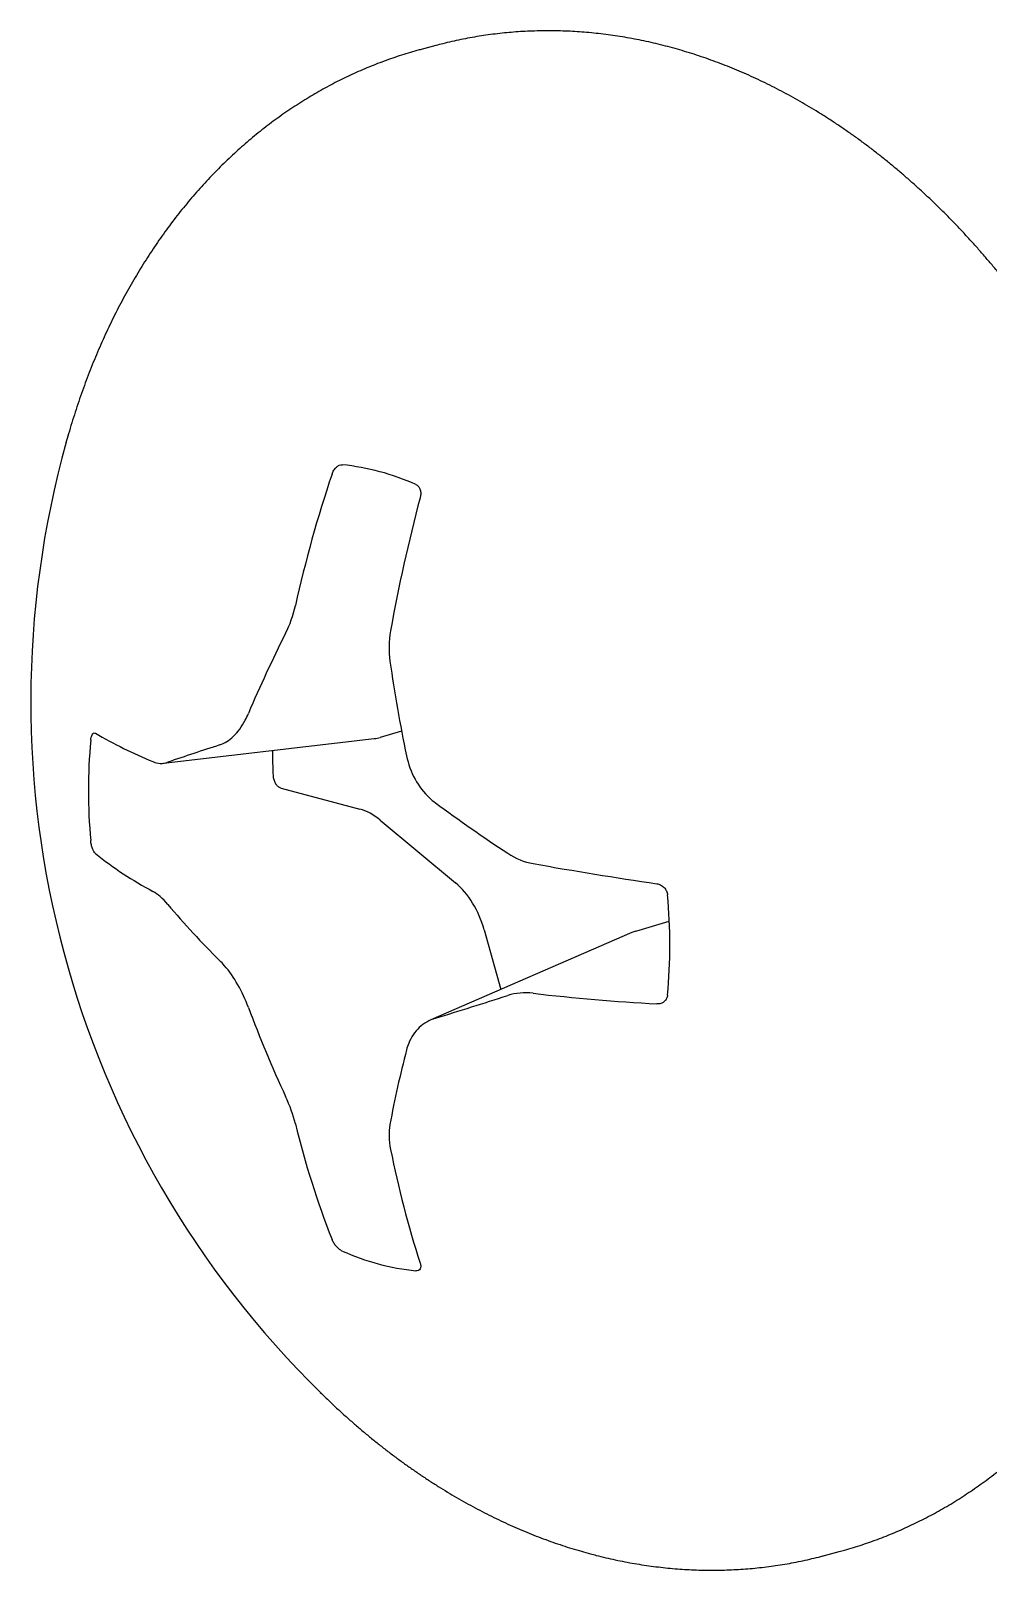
# Model space of a CAD drawing. Header units: inches. Extents: x 0.024 to 1.021, y 0.024 to 0.783.
# Drawn here: x 0.8235 to 0.8671, y 0.6598 to 0.7299 of the extents above; entities that cross this region are included whole.
import ezdxf

# ---------------------------------------------------------------- set-up
doc = ezdxf.new("R2010")
doc.units = ezdxf.units.IN
doc.header["$LTSCALE"] = 0.09496
doc.header["$MEASUREMENT"] = 0
doc.linetypes.add('SLD-Solid', pattern=[0])

msp = doc.modelspace()

# ---------------------------------------------------------------- linework, layer by layer
at = {"color": 7, "linetype": 'SLD-Solid', "lineweight": 25}
for p, q in [((0.8419321834, 0.7292311962), (0.8412640027, 0.7290521832)), ((0.8250929149, 0.7111637561), (0.8250849391, 0.7111350182)), ((0.8295219259, 0.6965486837), (0.8391263646, 0.6976691836)), ((0.8403725375, 0.6980139081), (0.8393958354, 0.6977243538)), ((0.8348830555, 0.6954212299), (0.8384672737, 0.6944609782)), ((0.8393958354, 0.6939605465), (0.8428231145, 0.6911080794)), ((0.8510511314, 0.6889037027), (0.8525691689, 0.6893537419)), ((0.8508682542, 0.6888371566), (0.8417119582, 0.6848635202)), ((0.8441362991, 0.688967029), (0.8449008126, 0.6862474147)), ((0.8366687772, 0.6679016915), (0.8366884878, 0.6678823282)), ((0.859636747, 0.6604744065), (0.8603049277, 0.6606534195))]:
    msp.add_line(p, q, dxfattribs=at)
for centre, radius, start, end in [((0.8675788016, 0.6993521897), 0.0440972070001432, 164.4634560198, 225.5324661284), ((0.8365874198, 0.6993786429), 0.010814786269176, 65.7694685964, 84.2346092555), ((0.8928132783, 0.6909997588), 0.058674995463742, 161.3983594507, 167.4672187545), ((0.9113693465, 0.6898515974), 0.0726215107185601, 165.0059700793, 169.9128187351), ((0.8852152573, 0.6769950767), 0.0562255865490695, 153.0623475271, 157.1610162451), ((0.9045706377, 0.7103334907), 0.0653695384705207, 188.0378867411, 191.8682345496), ((0.8506333741, 0.695309087), 0.0245277735052074, 174.6578014626, 185.3421985374), ((0.8380859483, 0.7182226622), 0.0234184135158786, 240.1292186085, 247.2783965123), ((0.8604267155, 0.6083247296), 0.0934576474224257, 107.6535996869, 109.1767414273), ((0.8580539034, 0.6971606736), 0.0235635356016791, 180.0786482842, 182.8714523926), ((0.8875051553, 0.7565736031), 0.0768187271971558, 233.5927776725, 236.5893488635), ((0.8368710212, 0.7054442485), 0.0166799938460046, 231.2142670867, 242.0010010881), ((0.8772537565, 0.8639358124), 0.1747079391582242, 259.8168731807, 261.6893312789), ((0.8280663542, 0.6882696037), 0.0245277735052149, 354.6578014626, 5.3421985374), ((0.8583245006, 0.7141903296), 0.0373786756272821, 220.0873645413, 225.4121912543), ((0.7341899139, 1.0332679089), 0.3646068276668614, 287.1843056722, 287.726981763), ((0.8575909468, 0.783441591), 0.0980116766175049, 263.4238452139, 266.7306777415), ((0.884545535, 0.7044093821), 0.0545558611312509, 200.3592519084, 204.9726822762), ((0.8869313829, 0.6714164738), 0.0478826402844318, 165.3830114415, 169.5476512791), ((0.8755406531, 0.6899080463), 0.0411830033495772, 193.7413371583, 201.4248797575), ((0.8851793877, 0.6880182264), 0.0462047390015645, 191.3002997157, 197.9369958186), ((0.8421123085, 0.6842000479), 0.0108147862691782, 245.7694685964, 264.2346092555)]:
    msp.add_arc(centre, radius, start, end, dxfattribs=at)
for centre, major_axis, ratio, start_param, end_param in [((0.8384619419, 0.7010654891), (-0.0008894957921691262, 0.003353601575209808), 0.6776189386, 3.044248396567589, 3.16120644827879), ((0.8384619419, 0.6911198119), (-0.0008745821486393359, 0.003352245496550777), 0.6796176478, 5.523943816820815, 5.914463808696795), ((0.8418740374, 0.688279982), (-0.0008736226095679146, 0.003341701009631494), 0.6842268206, 4.73917658243899, 5.520038662197736), ((0.8520002086, 0.6855670688), (-0.000917566596963182, 0.003345624761668776), 0.6782600762, 0.0139258293955742, 0.0965084339376651)]:
    msp.add_ellipse(centre, major_axis=major_axis, ratio=ratio, start_param=start_param, end_param=end_param, dxfattribs=at)
for points, knots in [([(0.8603042946467911, 0.6606543665778087), (0.8603868669378723, 0.6606763851929638), (0.8606048979995492, 0.6607345250601765), (0.8609556886855588, 0.6608385940445344), (0.8613567769051018, 0.6609655061810399), (0.8617550900061515, 0.6611014494179183), (0.8621506689302693, 0.6612459117811806), (0.862543390924937, 0.6613989908613747), (0.8629331772801244, 0.661560620547488), (0.8633199375254381, 0.661730778232596), (0.8637035842780814, 0.6619094291657297), (0.8640840291518445, 0.6620965412628766), (0.864461183750613, 0.6622920810022498), (0.8648349593042801, 0.6624960143741842), (0.8652052666763297, 0.6627083064557436), (0.8655720162803993, 0.6629289213357672), (0.8659351180314268, 0.6631578219279972), (0.8662944812992226, 0.6633949697974703), (0.8666500148747492, 0.663640324967979), (0.8670016269480403, 0.6638938457210302), (0.8673492250997524, 0.6641554883856668), (0.8676927163074664, 0.6644252071218855), (0.8680320069679835, 0.6647029536998639), (0.8683670029366639, 0.6649886772777224), (0.8686976095846689, 0.665282324180739), (0.8690237318747283, 0.6655838376851685), (0.86934527445576, 0.6658931578099735), (0.8696621417763432, 0.6662102211198605), (0.8699742382166729, 0.6665349605430365), (0.8702814682382446, 0.6668673052070222), (0.8705837365501086, 0.6672071802956985), (0.8708809482901353, 0.6675545069305047), (0.871173009219348, 0.6679092020783564), (0.8714598259270219, 0.6682711784884187), (0.8717413060439378, 0.6686403446593601), (0.8720173584609268, 0.6690166048381353), (0.872287893549654, 0.669399859050738), (0.8725528233824891, 0.6697900031647104), (0.872812061948286, 0.6701869289825688), (0.8730655253609596, 0.6705905243646626), (0.873313132057902, 0.6710006733794185), (0.8735548029855024, 0.6714172564783899), (0.8737904617693467, 0.671840150693096), (0.8740200348670215, 0.6722692298502828), (0.8742434517018643, 0.6727043648019939), (0.8744606447764302, 0.6731454236666966), (0.8746715497648957, 0.6735922720776757), (0.8748761055840726, 0.6740447734349694), (0.8750742544431294, 0.6745027891572904), (0.8752659418725224, 0.6749661789306057), (0.8754511167329965, 0.6754348009503612), (0.8756297312058267, 0.6759085121546959), (0.8758017407657273, 0.6763871684463816), (0.8759671041380528, 0.6768706249016333), (0.8761257832420585, 0.6773587359643596), (0.8762777431220657, 0.6778513556248199), (0.8764229518684208, 0.6783483375820483), (0.8765613805301085, 0.6788495353897582), (0.87669300302084, 0.6793548025857662), (0.8768177960203344, 0.6798639928052472), (0.8769357388724077, 0.6803769598783816), (0.87704681348134, 0.6808935579131392), (0.8771510042078489, 0.6814136413641066), (0.877248297701882, 0.681937064744287), (0.8773386826164852, 0.6824636814361207), (0.8774221499007204, 0.6829933454428356), (0.8774986927331792, 0.6835259117697956), (0.8775683065286441, 0.6840612377030469), (0.8776309885493646, 0.6845991810510367), (0.8776867378237858, 0.6851396001440585), (0.8777355550701722, 0.6856823538282147), (0.8777774426252845, 0.6862273014553992), (0.8778124043781099, 0.6867743028701433), (0.8778404457085703, 0.6873232183940741), (0.8778615734310826, 0.687873908808665), (0.8778757957428005, 0.6884262353368746), (0.877883122176335, 0.6889800596241988), (0.8778835635567211, 0.6895352437195887), (0.8778771319623854, 0.6900916500566234), (0.877863840689853, 0.6906491414352574), (0.8778437042219305, 0.6912075810044139), (0.8778167381990962, 0.6917668322456344), (0.877782959393839, 0.6923267589579543), (0.8777423856876838, 0.692887225244128), (0.8776950360506608, 0.6934480954982905), (0.8776409305229782, 0.6940092343951068), (0.8775800901986783, 0.6945705068804359), (0.877512537211064, 0.6951317781635029), (0.8774382947197031, 0.6956929137105602), (0.8773573868988318, 0.6962537792399888), (0.877269838926991, 0.6968142407187853), (0.8771756769777518, 0.6973741643603586), (0.8770749282113974, 0.6979334166235536), (0.8769676207674454, 0.6984918642128077), (0.8768537837579121, 0.6990493740793402), (0.8767334472612366, 0.6996058134232676), (0.8766066423167931, 0.7001610496965353), (0.8764734009199405, 0.7007149506065511), (0.8763337560175698, 0.7012673841204078), (0.876187741504128, 0.7018182184695682), (0.8760353924040067, 0.7023673214848741), (0.8758767447742601, 0.7029145610852251), (0.875711835652944, 0.7034598054904038), (0.8755407028349728, 0.7040029238903407), (0.875363384987832, 0.7045437859768603), (0.8751799217078271, 0.7050822617498076), (0.8749903535193401, 0.7056182215218401), (0.8747947218748415, 0.7061515359228635), (0.8745930691557549, 0.7066820759040285), (0.8743854386742819, 0.7072097127412044), (0.8741718746763063, 0.7077343180378681), (0.8739524223455105, 0.7082557637273489), (0.873727127808848, 0.7087739220743828), (0.8734960381435303, 0.7092886656759495), (0.8732592013856914, 0.7097998674613678), (0.873016666540913, 0.710307400691657), (0.8727684835967926, 0.7108111389581775), (0.8725147035377526, 0.7113109561805953), (0.8722553783622937, 0.7118067266042286), (0.8719905611028957, 0.7122983247968732), (0.8717203058487821, 0.7127856256452155), (0.8714446677717534, 0.7132685043509911), (0.8711637031553012, 0.7137468364270676), (0.8708774694272017, 0.7142204976936739), (0.8705860251957782, 0.7146893642750389), (0.8702894302900127, 0.7151533125967419), (0.8699877458036505, 0.7156122193841286), (0.8696810341434313, 0.7160659616621885), (0.8693693590815322, 0.7165144167573478), (0.8690527858122671, 0.7169574623016763), (0.8687313810130433, 0.7173949762400678), (0.8684052129094986, 0.7178268368409989), (0.868074351344688, 0.7182529227115304), (0.8677388678520894, 0.7186731128172568), (0.867398835732119, 0.719087286507962), (0.8670543301317332, 0.7194953235497661), (0.866705428662449, 0.7198971035475077), (0.8663522119317107, 0.7202925055862999), (0.8659947628647783, 0.72068140928401), (0.8656331662327681, 0.7210636954467382), (0.8652675082779824, 0.7214392465312487), (0.8648978776115587, 0.7218079458215453), (0.8645243652888264, 0.7221696775335001), (0.8641470648785872, 0.722524326932512), (0.8637660725249982, 0.7228717804641478), (0.8633814870002909, 0.7232119258979155), (0.8629934097464944, 0.7235446524840956), (0.8626019449042951, 0.7238698511232995), (0.8622071993271797, 0.7241874145481457), (0.8618092825790566, 0.7244972375161322), (0.8614083069136719, 0.7247992170124561), (0.8610043872342958, 0.72509325246119), (0.8605976410323904, 0.7253792459428852), (0.8601881883042612, 0.7256571024163326), (0.8597761514450387, 0.7259267299419097), (0.8593616551197482, 0.7261880399036551), (0.8589448261116709, 0.7264409472269951), (0.8585257931486815, 0.7266853705888732), (0.8581046867087597, 0.7269212326169479), (0.8576816388063706, 0.727148460074518), (0.857256782761913, 0.7273669840279164), (0.8568302529568887, 0.7275767399932946), (0.8564021845778569, 0.7277776680600011), (0.8559727133525744, 0.7279697129881111), (0.8555419752819755, 0.7281528242781241), (0.8551101063717984, 0.7283269562113472), (0.8546772423677127, 0.7284920678600594), (0.8542435184977427, 0.7286481230671391), (0.8538090692256103, 0.7287950903954504), (0.8533740280183474, 0.7289329430478793), (0.8529385271311747, 0.7290616587594707), (0.8525026974121962, 0.7291812196636404), (0.8520666681289767, 0.7292916121348665), (0.8516305668185273, 0.7293928266106448), (0.8511945191616896, 0.7294848573957567), (0.8507586488823545, 0.7295677024520878), (0.8503230776714404, 0.7296413631773165), (0.8498879251350709, 0.729705844175799), (0.8494533087659663, 0.7297611530248869), (0.8490193439367005, 0.7298073000397651), (0.8485861439131858, 0.729844298039671), (0.848153819886513, 0.7298721621181395), (0.8477224810211792, 0.7298909094194663), (0.8472922345174951, 0.7299005589238698), (0.8468631856865485, 0.7299011312412972), (0.8464354380339486, 0.7298926484217674), (0.846009093356855, 0.7298751337591328), (0.8455842518284762, 0.7298486116792322), (0.8451610121577791, 0.7298131073773704), (0.8447394714900711, 0.729768647455533), (0.8443197262871068, 0.7297152569035048), (0.8439018695663691, 0.7296529697700872), (0.8434860017111925, 0.7295817888887637), (0.8430721906999287, 0.7295018355548174), (0.842660620895148, 0.729412791141371), (0.8422806338496537, 0.7293229743141757), (0.8420389465436966, 0.7292587647216582), (0.8419328164072664, 0.7292305688973595)], [0, 0, 0, 0, 0.0029613311104956, 0.007819356318512, 0.012677416316638, 0.0175362381114836, 0.0223965451260349, 0.0272590545700044, 0.0321244748263435, 0.0369935028460994, 0.0418668215538362, 0.0467450972670942, 0.0516289771349303, 0.0565190866023809, 0.0614160269096252, 0.0663203726368085, 0.0712326693075971, 0.0761534310668175, 0.0810831384496742, 0.0860222362620767, 0.0909711315934092, 0.0959301919846164, 0.1008997437755058, 0.1058800706558576, 0.1108714124449153, 0.1158739641231089, 0.1208878751386822, 0.125913249009605, 0.1309501432383371, 0.1359985695533478, 0.1410584944869516, 0.1461298402939729, 0.1512124862103283, 0.1563062700447205, 0.1614109900906082, 0.1665264073396246, 0.1716522479717751, 0.1767882060924627, 0.1819339466815578, 0.1870891087159039, 0.1922533084235898, 0.1974261426265241, 0.2026071921268834, 0.2077960250934911, 0.2129922004055266, 0.2181952709134073, 0.2234047865799994, 0.228620297469387, 0.2338413565550294, 0.2390675223241303, 0.2442983611602383, 0.2495334494913194, 0.2547723756955614, 0.2600147417619639, 0.2652601647071753, 0.2705082777538863, 0.2757587312794243, 0.2810111935461114, 0.2862653512269093, 0.2915209097418485, 0.2967775934215044, 0.3020351455147357, 0.3072933280579204, 0.3125519216228051, 0.3178107145894239, 0.3230694764761861, 0.3283280466460426, 0.3335862808739249, 0.3388440507252337, 0.3441012428842466, 0.3493577584611638, 0.3546135122867182, 0.3598684322019743, 0.3651224583500237, 0.3703755424751313, 0.3756276472340196, 0.3808787455231252, 0.3861288198248357, 0.391377861575107, 0.3966258705541464, 0.4018728543013557, 0.4071188275553209, 0.412363811719035, 0.4176078343504318, 0.4228509286778243, 0.4280931331396822, 0.4333344909479413, 0.4385750496738732, 0.4438148608554356, 0.4490539796248352, 0.454292464355025, 0.4595303763237534, 0.4647677793937218, 0.470004739707358, 0.4752413253947657, 0.4804776062932503, 0.4857136536769429, 0.4909495399949264, 0.4961853386163766, 0.5014211235810766, 0.5066569693538437, 0.511892931413315, 0.5171290786941577, 0.5223654856172767, 0.5276022261348849, 0.5328393734821434, 0.5380769999239273, 0.5433151764950689, 0.5485539727324238, 0.5537934563972555, 0.559033693186331, 0.5642747464301547, 0.5695166767768225, 0.5747595418599136, 0.5800033959489651, 0.5852482895810025, 0.5904942691717593, 0.5957413766052349, 0.6009896488003212, 0.6062391172533798, 0.61148980755583, 0.6167417388858283, 0.621994923473607, 0.6272493660400738, 0.6325050632086319, 0.6377620028907326, 0.6430201636458152, 0.6482795140170661, 0.6535400118448003, 0.658801603560088, 0.6640642234618415, 0.6693277929815232, 0.6745922199404782, 0.6798573978059156, 0.6851232049526402, 0.6903895039387838, 0.6956561408050246, 0.7009229201409027, 0.7061896103511645, 0.7114559979303268, 0.7167218504076667, 0.7219869159717069, 0.7272509232220379, 0.732513581051343, 0.7377745786757548, 0.7430335858319084, 0.7482902531587197, 0.7535442127812372, 0.7587950791125986, 0.7640424498883159, 0.7692859074446794, 0.7745250202499626, 0.7797593446934468, 0.7849884271330214, 0.7902118061972745, 0.795429015332876, 0.8006395855824269, 0.8058430485724128, 0.8110389396852489, 0.8162268013840304, 0.8214061866537553, 0.8265766625184725, 0.8317378135904032, 0.8368892456047203, 0.8420305888923394, 0.8471615017430856, 0.8522816736128084, 0.8573908281303882, 0.8624887258642605, 0.8675751668126656, 0.8726499925872498, 0.8777130882658079, 0.8827643838965188, 0.8878038556425079, 0.8928315265624944, 0.8978474670294063, 0.9028517947948046, 0.9078446747121866, 0.9128263181368335, 0.9177969820232833, 0.9227569677446208, 0.9277066196594181, 0.9326463234534329, 0.937576504283305, 0.942497624749252, 0.947410182722631, 0.9523147090527416, 0.9572117651754154, 0.9621019406436873, 0.9669858505984718, 0.9718641331947953, 0.9767374469965769, 0.9816064683506537, 0.9864718887484781, 0.9913344121818859, 0.9961947524974776, 1, 1, 1, 1]), ([(0.8412646356812653, 0.7290515558962195), (0.8412352054585742, 0.7290439175907714), (0.8410700766570979, 0.7290010601432685), (0.8407715590894395, 0.7289143849924938), (0.840369371548269, 0.7287911698396797), (0.8399700178130753, 0.72865854466347), (0.8395733380335748, 0.7285174862468503), (0.8391794874353844, 0.7283677724878447), (0.8387885360749993, 0.7282095027419511), (0.8384005767477587, 0.7280426905419041), (0.8380156961737468, 0.7278673728719505), (0.8376339828353726, 0.727683580970511), (0.8372555249812859, 0.7274913482854712), (0.8368804112619987, 0.7272907084837925), (0.8365087306525136, 0.7270816961486003), (0.8361405725580776, 0.7268643467739846), (0.8357760268612141, 0.7266386969664812), (0.8354151839734321, 0.7264047846083138), (0.8350581348729781, 0.7261626490468702), (0.8347049711319512, 0.7259123312914649), (0.8343557849301849, 0.7256538742204637), (0.8340106690549116, 0.7253873227955355), (0.8336697168848795, 0.725112724281106), (0.8333330223578258, 0.72483012846635), (0.8330006799203574, 0.7245395878869134), (0.832672784459517, 0.7242411580432897), (0.8323494312155892, 0.7239348976125991), (0.8320307156760127, 0.7236208686504021), (0.8317167334506168, 0.7232991367791303), (0.8314075801287885, 0.7229697713597567), (0.8311033511195628, 0.7226328456434565), (0.8308041414760449, 0.7222884369002252), (0.830510045705955, 0.7219366265217376), (0.8302211575704648, 0.7215775000961365), (0.8299375698738174, 0.7212111474529116), (0.8296593742465067, 0.7208376626765902), (0.8293866609250012, 0.720457144088557), (0.8291195185311353, 0.720069694196954), (0.8288580338543451, 0.7196754196152607), (0.8286022916398994, 0.7192744309507838), (0.8283523743861504, 0.7188668426648929), (0.8281083621536423, 0.718452772907377), (0.8278703323886117, 0.7180323433277903), (0.8276383597631793, 0.7176056788669783), (0.8274125160337473, 0.7171729075324971), (0.8271928699201763, 0.7167341601609531), (0.8269794870023137, 0.716289570173604), (0.8267724296507644, 0.7158392733194406), (0.8265717569307147, 0.7153834074450433), (0.8263775247074345, 0.7149221121613529), (0.8261897850969044, 0.7144555289086736), (0.8260085884589935, 0.7139837995608893), (0.8258339759795921, 0.7135070705286639), (0.8256660074987288, 0.7130254763681237), (0.8255046577395022, 0.7125392000152739), (0.8253502041892241, 0.7120482468550852), (0.8252097799742432, 0.7115799698613583), (0.8251241496319399, 0.711273442068233), (0.8250850907471066, 0.7111336244119215)], [0, 0, 0, 0, 0.0037886836438444, 0.0212577660674732, 0.0387261929537987, 0.0561963330672867, 0.0736707939283062, 0.0911521644055335, 0.1086430053168901, 0.1261458400494442, 0.1436631452135368, 0.1611973413419398, 0.1787507836497886, 0.1963257528771249, 0.2139244462430987, 0.231548968547858, 0.2492013234661887, 0.2668834050849596, 0.2845969897442263, 0.3023437282494861, 0.320125138529249, 0.3379425988182939, 0.3557973414511765, 0.3736904473538019, 0.3916228413215028, 0.4095952881710242, 0.427608389849573, 0.4456625835780932, 0.4637581410959946, 0.4818951690630381, 0.5000736106589889, 0.5182932484047461, 0.5365537082095694, 0.5548544646281879, 0.573194847290408, 0.5915740484437223, 0.6099911315285556, 0.6284450406853647, 0.6469346110754478, 0.665458579881121, 0.6840155978399548, 0.7026042411581872, 0.7212230236449235, 0.739870408907744, 0.7585448224541949, 0.7772446635508875, 0.7959683167028344, 0.814714162628857, 0.8334805886254614, 0.8522659982283561, 0.87106882009965, 0.8898875160876545, 0.9087205884242782, 0.9275665860428528, 0.9464241100157055, 0.965291818125122, 0.9841684285947023, 1, 1, 1, 1]), ([(0.8372035070569278, 0.7097162870880247), (0.8372241006421662, 0.7097774896646125), (0.8372522954887368, 0.7098371109672975), (0.8372858005891727, 0.7098902244220457), (0.8373193237920855, 0.7099433665734725), (0.8373591388353694, 0.7099915006082375), (0.8374019911576939, 0.7100301791828778), (0.8374439974913286, 0.7100680941667741), (0.8374901917286529, 0.7100980056191801), (0.8375364369618777, 0.7101166013392436), (0.8375823263850286, 0.7101350539841386), (0.8376297403242873, 0.7101428709388619), (0.8376738226596524, 0.7101387232945832)], [0, 0, 0, 0, 9.8417536956e-06, 9.8417536956e-06, 9.8417536956e-06, 1.96936880627e-05, 1.96936880627e-05, 1.96936880627e-05, 2.9355944378e-05, 2.9355944378e-05, 2.9355944378e-05, 3.89541150334e-05, 3.89541150334e-05, 3.89541150334e-05, 3.89541150334e-05]), ([(0.8410259056208125, 0.7092406632225149), (0.8410661059475064, 0.7092229053904955), (0.8411030081321392, 0.7091954059773615), (0.841133678609751, 0.709160862563316), (0.8411643041416524, 0.7091263697705324), (0.8411895747801447, 0.7090839746376323), (0.8412078827946571, 0.7090372543704377), (0.841226887246296, 0.7089887568636303), (0.8412389075566475, 0.7089343629383767), (0.8412433622469936, 0.7088782964023882), (0.8412480531164279, 0.7088192573268247), (0.8412444851811082, 0.7087568045582123), (0.8412330579369098, 0.7086958092785656), (0.8412295646062337, 0.7086771629034818), (0.8412253341446695, 0.7086585535601554), (0.8412203956113367, 0.7086401182501827)], [0, 0, 0, 0, 8.7349032873e-06, 8.7349032873e-06, 8.7349032873e-06, 1.7448035593e-05, 1.7448035593e-05, 1.7448035593e-05, 2.64932410701e-05, 2.64932410701e-05, 2.64932410701e-05, 3.60257176507e-05, 3.60257176507e-05, 3.60257176507e-05, 3.89047674002e-05, 3.89047674002e-05, 3.89047674002e-05, 3.89047674002e-05]), ([(0.832084612952073, 0.6973812121360178), (0.8323046046914399, 0.6974514438884085), (0.8325222884597407, 0.6975872775955791), (0.8327195867713748, 0.6977777706470105), (0.8329168999382287, 0.6979682780412723), (0.8330992428363495, 0.6982186964703403), (0.8332515603541992, 0.6985081398829718), (0.8333035482183285, 0.6986069305212478), (0.8333524502522839, 0.6987107691881694), (0.8333977974912776, 0.6988186292191083)], [0, 0, 0, 0, 5.82520486572e-05, 5.82520486572e-05, 5.82520486572e-05, 0.0001165100770556, 0.0001165100770556, 0.0001165100770556, 0.000136144024328, 0.000136144024328, 0.000136144024328, 0.000136144024328]), ([(0.8262121395073168, 0.6975927187748254), (0.8262172680525524, 0.6976461183321203), (0.826226005911854, 0.6976965426394739), (0.8262374785450451, 0.6977399153906791), (0.8262489343657937, 0.6977832245817686), (0.8262634066559649, 0.6978207057680714), (0.8262796627872308, 0.6978498597730725), (0.8262965373019556, 0.6978801227968288), (0.8263157631359339, 0.6979022273512921), (0.8263358405045235, 0.6979149013179877), (0.8263569823364626, 0.697928247233947), (0.8263796266185623, 0.6979314965636324), (0.8264020049269328, 0.6979245487790091), (0.8264088460191293, 0.6979224248277979), (0.8264156980849591, 0.6979193569482877), (0.8264225107182632, 0.6979153650947463)], [0, 0, 0, 0, 8.7349032873e-06, 8.7349032873e-06, 8.7349032873e-06, 1.7448035593e-05, 1.7448035593e-05, 1.7448035593e-05, 2.649324107e-05, 2.649324107e-05, 2.649324107e-05, 3.60257176506e-05, 3.60257176506e-05, 3.60257176506e-05, 3.89047674001e-05, 3.89047674001e-05, 3.89047674001e-05, 3.89047674001e-05]), ([(0.8405984935820418, 0.6968894831552609), (0.8406767266011718, 0.6965169395819244), (0.8408092787368144, 0.6961537166657201), (0.8409854105724618, 0.6958299704470993), (0.8411615556696375, 0.6955061998525914), (0.8413861338959833, 0.6952130216241728), (0.8416404344370412, 0.6949746426806377), (0.8417272303759663, 0.6948932809810596), (0.8418179432241446, 0.6948176360223958), (0.8419116781212462, 0.6947484327697842)], [0, 0, 0, 0, 5.82520486572e-05, 5.82520486572e-05, 5.82520486572e-05, 0.0001165100770556, 0.0001165100770556, 0.0001165100770556, 0.000136144024328, 0.000136144024328, 0.000136144024328, 0.000136144024328]), ([(0.8345199532133691, 0.6959802506445367), (0.8345227668007665, 0.6959239913407044), (0.8345326048049722, 0.6958657379856311), (0.8345487160210635, 0.6958102974730402), (0.8345648311167382, 0.6957548436103654), (0.8345876732110258, 0.6957006749211988), (0.8346153576207807, 0.6956523407458162), (0.834642896794905, 0.6956042601371343), (0.8346759870908298, 0.6955606253776906), (0.8347118722206963, 0.695525049591712), (0.834747696783122, 0.695489533851059), (0.8347872854710758, 0.6954610721077604), (0.8348273764610015, 0.695441937334828), (0.8348457741810219, 0.6954331564043565), (0.8348644418463301, 0.6954262166925228), (0.8348830555145442, 0.6954212298850925)], [0, 0, 0, 0, 8.8013844815e-06, 8.8013844815e-06, 8.8013844815e-06, 1.76062222295e-05, 1.76062222295e-05, 1.76062222295e-05, 2.63637810515e-05, 2.63637810515e-05, 2.63637810515e-05, 3.51052820087e-05, 3.51052820087e-05, 3.51052820087e-05, 3.90720731891e-05, 3.90720731891e-05, 3.90720731891e-05, 3.90720731891e-05]), ([(0.8264225107182632, 0.6924422938744896), (0.8263995059324065, 0.6924611107817648), (0.8263758218062656, 0.6924906713862135), (0.8263534086609973, 0.6925285871475659), (0.8263309834061265, 0.6925665233944324), (0.8263091905789489, 0.6926139345573877), (0.8262899715401691, 0.6926670306786142), (0.8262711319228199, 0.6927190785785169), (0.8262542163159576, 0.6927781722757744), (0.8262409360160392, 0.692839126356948), (0.8262277578945328, 0.69289961145841), (0.8262177632987049, 0.6929638856765613), (0.8262121395073181, 0.6930254551990163)], [0, 0, 0, 0, 9.8417536956e-06, 9.8417536956e-06, 9.8417536956e-06, 1.96936880627e-05, 1.96936880627e-05, 1.96936880627e-05, 2.9355944378e-05, 2.9355944378e-05, 2.9355944378e-05, 3.89541150334e-05, 3.89541150334e-05, 3.89541150334e-05, 3.89541150334e-05]), ([(0.852001391950001, 0.6910625001183839), (0.8520616666776085, 0.6910536682404063), (0.8521221251292646, 0.6910339598841879), (0.8521777795694895, 0.6910049498331327), (0.8522334640792626, 0.6909759241082314), (0.8522859236073465, 0.6909367288933731), (0.8523303994398213, 0.6908903993463122), (0.8523739972323391, 0.6908449844351612), (0.8524111828206477, 0.6907913212899544), (0.8524380441855046, 0.6907340057261739), (0.8524646988794561, 0.6906771311474118), (0.8524819649817595, 0.6906148050462093), (0.8524875887731466, 0.6905532355237547)], [0, 0, 0, 0, 9.8417536956e-06, 9.8417536956e-06, 9.8417536956e-06, 1.96936880627e-05, 1.96936880627e-05, 1.96936880627e-05, 2.9355944378e-05, 2.9355944378e-05, 2.9355944378e-05, 3.89541150333e-05, 3.89541150333e-05, 3.89541150333e-05, 3.89541150333e-05]), ([(0.8333977974912776, 0.6854291047579548), (0.8332649461234412, 0.6857870154720382), (0.8330996144394931, 0.6861414563849761), (0.8329153316505129, 0.686463018873116), (0.832731034986293, 0.6867846055727226), (0.8325227169992294, 0.6870821400989511), (0.8323076991492806, 0.6873310433095812), (0.8322343108816256, 0.6874159970724723), (0.832159704523535, 0.6874959571378375), (0.832084612952073, 0.6875701551434314)], [0, 0, 0, 0, 5.82520486572e-05, 5.82520486572e-05, 5.82520486572e-05, 0.0001165100770556, 0.0001165100770556, 0.0001165100770556, 0.000136144024328, 0.000136144024328, 0.000136144024328, 0.000136144024328]), ([(0.8524875887731465, 0.6859859719479443), (0.8524824602279109, 0.6859325723906494), (0.8524677092693079, 0.685880537107537), (0.8524449690715025, 0.6858341456512439), (0.8524222621980668, 0.6857878221787944), (0.8523910319408158, 0.6857458513479041), (0.8523540564937084, 0.6857111464092019), (0.8523156745000796, 0.6856751212941495), (0.8522701329379625, 0.6856459664652798), (0.8522210645575945, 0.6856255254861241), (0.8521693946663617, 0.685604000765688), (0.8521124514383671, 0.6855915623693299), (0.8520547095682168, 0.685589035864919), (0.8520370577667153, 0.6855882635076289), (0.8520192416974082, 0.6855883940094348), (0.852001391950001, 0.6855894288981274)], [0, 0, 0, 0, 8.7349032873e-06, 8.7349032873e-06, 8.7349032873e-06, 1.7448035593e-05, 1.7448035593e-05, 1.7448035593e-05, 2.64932410701e-05, 2.64932410701e-05, 2.64932410701e-05, 3.60257176507e-05, 3.60257176507e-05, 3.60257176507e-05, 3.89047674002e-05, 3.89047674002e-05, 3.89047674002e-05, 3.89047674002e-05]), ([(0.8419116781212461, 0.6849373757771979), (0.8416370680331731, 0.6848525111655541), (0.8413866047165667, 0.6847078954551171), (0.8411811554515999, 0.6845152186732046), (0.8409756907177017, 0.6843225273840419), (0.8408096080588634, 0.6840764652527835), (0.8406965732321225, 0.6837975461072471), (0.8406579930392634, 0.6837023475322842), (0.8406251974953959, 0.683602823972064), (0.8405984935820418, 0.6834999586941074)], [0, 0, 0, 0, 5.82520486572e-05, 5.82520486572e-05, 5.82520486572e-05, 0.0001165100770556, 0.0001165100770556, 0.0001165100770556, 0.000136144024328, 0.000136144024328, 0.000136144024328, 0.000136144024328]), ([(0.8376738226596523, 0.674338027500255), (0.8376336223329582, 0.6743557853322744), (0.8375907070490226, 0.6743816737696491), (0.8375487690067966, 0.6744131984786069), (0.8375068924222082, 0.6744446769900305), (0.8374648638166361, 0.6744825824783433), (0.837425836486282, 0.6745237518118365), (0.8373853245557392, 0.6745664872273479), (0.837346988517249, 0.674613830878195), (0.8373135428151244, 0.6746621304017234), (0.8372783238863963, 0.6747129906728101), (0.8372475928758213, 0.6747662543747499), (0.8372236565582398, 0.6748177753653626), (0.837216339179611, 0.6748335254319449), (0.8372096056376978, 0.674849197397567), (0.8372035070569277, 0.6748646757426909)], [0, 0, 0, 0, 8.7349032873e-06, 8.7349032873e-06, 8.7349032873e-06, 1.7448035593e-05, 1.7448035593e-05, 1.7448035593e-05, 2.64932410701e-05, 2.64932410701e-05, 2.64932410701e-05, 3.60257176507e-05, 3.60257176507e-05, 3.60257176507e-05, 3.89047674002e-05, 3.89047674002e-05, 3.89047674002e-05, 3.89047674002e-05]), ([(0.8412203956113367, 0.6737885069048488), (0.8412370719678489, 0.6737372893575584), (0.8412456514467933, 0.6736875203031037), (0.8412453876413143, 0.6736433125586528), (0.8412451236933036, 0.6735990809291913), (0.8412359753509261, 0.6735591628425235), (0.8412183798222965, 0.6735272508420487), (0.8412011316638305, 0.6734959688469041), (0.8411752074079526, 0.6734714879465487), (0.8411425432396661, 0.6734565307438783), (0.8411101303889605, 0.6734416886216826), (0.8410699879561776, 0.673435819783908), (0.8410259056208125, 0.6734399674281867)], [0, 0, 0, 0, 9.8417536956e-06, 9.8417536956e-06, 9.8417536956e-06, 1.96936880627e-05, 1.96936880627e-05, 1.96936880627e-05, 2.9355944378e-05, 2.9355944378e-05, 2.9355944378e-05, 3.89541150334e-05, 3.89541150334e-05, 3.89541150334e-05, 3.89541150334e-05]), ([(0.8366684592466531, 0.6679032777693671), (0.8367448549790103, 0.6678280625122494), (0.8369450045863603, 0.6676310056385952), (0.8372732914667659, 0.6673199413087528), (0.837652711805263, 0.6669694149084561), (0.8380359332607217, 0.6666264471967526), (0.8384226414085316, 0.6662907761360038), (0.8388127904892039, 0.665962611487868), (0.8392062593674736, 0.6656420344866234), (0.8396029436522856, 0.665329158362882), (0.840002731042846, 0.665024085112206), (0.8404055079651918, 0.6647269168080913), (0.8408111578571829, 0.6644377523024289), (0.8412195617163293, 0.6641566878306352), (0.8416305980701959, 0.6638838165676563), (0.8420441431302239, 0.6636192284641617), (0.8424600709254333, 0.6633630100109125), (0.842878253469972, 0.6631152440294786), (0.8432985609489511, 0.6628760094672358), (0.8437208619249464, 0.6626453812066602), (0.8441450235621826, 0.6624234298908822), (0.8445709118659654, 0.6622102217673779), (0.8449983919352447, 0.6620058185591616), (0.8454273282218268, 0.6618102773416329), (0.8458575848046596, 0.6616236505183262), (0.8462890256307958, 0.6614459855582979), (0.8467215148852836, 0.6612773257575069), (0.8471549168681591, 0.6611177073322987), (0.847589097673935, 0.6609671703018359), (0.8480239201176526, 0.6608257182207172), (0.8484511141249264, 0.6606959440131093), (0.8487701755744216, 0.6606054102875804), (0.8489440192805285, 0.6605585451522917), (0.8489805552695376, 0.6605486957070276)], [0, 0, 0, 0, 0.0209918540577737, 0.0549966760913646, 0.0889915757909817, 0.1229744685992509, 0.1569431454528668, 0.1908952760289938, 0.2248284133610636, 0.2587399999216366, 0.2926273752541448, 0.3264877852189345, 0.3603183928953129, 0.3941162911555036, 0.427878516897627, 0.4616020668903809, 0.4952839151491947, 0.5289210317254521, 0.5625104027556984, 0.5960490515808872, 0.6295340607137998, 0.6629625944027386, 0.6963319215156598, 0.7296394384505818, 0.7628826917671367, 0.7960594002298386, 0.8291674759600042, 0.8622050444038322, 0.8951704628464906, 0.9280623372277894, 0.9608795370492412, 0.9917782194339427, 1, 1, 1, 1]), ([(0.8489805552695376, 0.6605486957070276), (0.8490664414158403, 0.6605260073371737), (0.849297246332815, 0.6604650360682808), (0.8496736868198812, 0.6603731926707634), (0.8501096870696717, 0.6602755024565782), (0.8505456834476037, 0.6601871075675615), (0.8509814495943249, 0.6601078639501621), (0.8514168707415036, 0.6600378123786718), (0.8518518264512337, 0.6599769354540997), (0.8522862005073139, 0.6599252275925865), (0.8527198782491436, 0.6598826766403759), (0.8531527472623155, 0.6598492690784954), (0.8535846971500961, 0.6598249889224529), (0.854015619530063, 0.6598098182974216), (0.854445407953188, 0.6598037375543107), (0.8548739578279664, 0.659806725498041), (0.8553011663333853, 0.6598187595614917), (0.8557269323152337, 0.6598398160138574), (0.856151156215127, 0.6598698700090132), (0.8565737398510992, 0.6599088961570448), (0.856994586733092, 0.6599568670824363), (0.8574136003738421, 0.6600137594135215), (0.8578306900622862, 0.6600795320146844), (0.8582457488243886, 0.6601542075921167), (0.8586587350560871, 0.660237568908687), (0.8590693676432904, 0.6603302917701281), (0.8593952108058496, 0.660409524977972), (0.8595833021253338, 0.6604609223540158), (0.8596361139207901, 0.6604753535766689)], [0, 0, 0, 0, 0.0242459998819337, 0.0651571438541639, 0.1059949282924235, 0.1467372040687667, 0.187384662929199, 0.2279384104377612, 0.2683999326366635, 0.3087710901529321, 0.3490541099672335, 0.3892515750072055, 0.4293664117795816, 0.4694018762622764, 0.5093615382773006, 0.5492492645600772, 0.5890692007310787, 0.6288257523618225, 0.6685235653110079, 0.7081675054882345, 0.7477626381829792, 0.7873142070769523, 0.8268276130373127, 0.8663083927710072, 0.9057621974010088, 0.9451947710106997, 0.9846119291881873, 1, 1, 1, 1])]:
    msp.add_open_spline(points, degree=3, knots=knots, dxfattribs=at)
for points in [[(0.8350901460039796, 0.702466429294133), (0.8352869387339191, 0.7028542645595617), (0.8354351695630102, 0.7032764993367381), (0.8355363898678382, 0.7037321246656464)], [(0.8398703907301469, 0.7025709979358351), (0.8397884241434623, 0.7021102143230467), (0.8397787242637998, 0.7016508655734928), (0.8398433010369074, 0.701193006529577)], [(0.8290404957208429, 0.696621692781873), (0.8292671854130823, 0.6965249990558191), (0.829496206428269, 0.6965157056660893), (0.8297274427532746, 0.6965963927273169)], [(0.8452060042876124, 0.6924495150252725), (0.8455694565694498, 0.6922095043138528), (0.8459564082933902, 0.6920537717991219), (0.846366284877142, 0.6919799223845923)], [(0.8297274427532746, 0.6901201473289771), (0.829496206428269, 0.6903955801564653), (0.8292671854130823, 0.6905936240535003), (0.8290404957208429, 0.6907165512608233)], [(0.8463662848771422, 0.6860747808635426), (0.8459564082933902, 0.6861223967968031), (0.8455694565694498, 0.6860893788042287), (0.8452060042876124, 0.6859732696269328)], [(0.8355363898678381, 0.6801254757095804), (0.8354351695630102, 0.6805371815295757), (0.835286938733919, 0.6809542188968253), (0.8350901460039796, 0.6813766558246728)], [(0.8398433010369073, 0.6801032330601167), (0.8397787242637997, 0.6797508199107564), (0.8397884241434622, 0.6793708965158842), (0.8398703907301469, 0.6789643489797691)]]:
    msp.add_open_spline(points, degree=3, dxfattribs=at)

doc.saveas('drawing.dxf')
